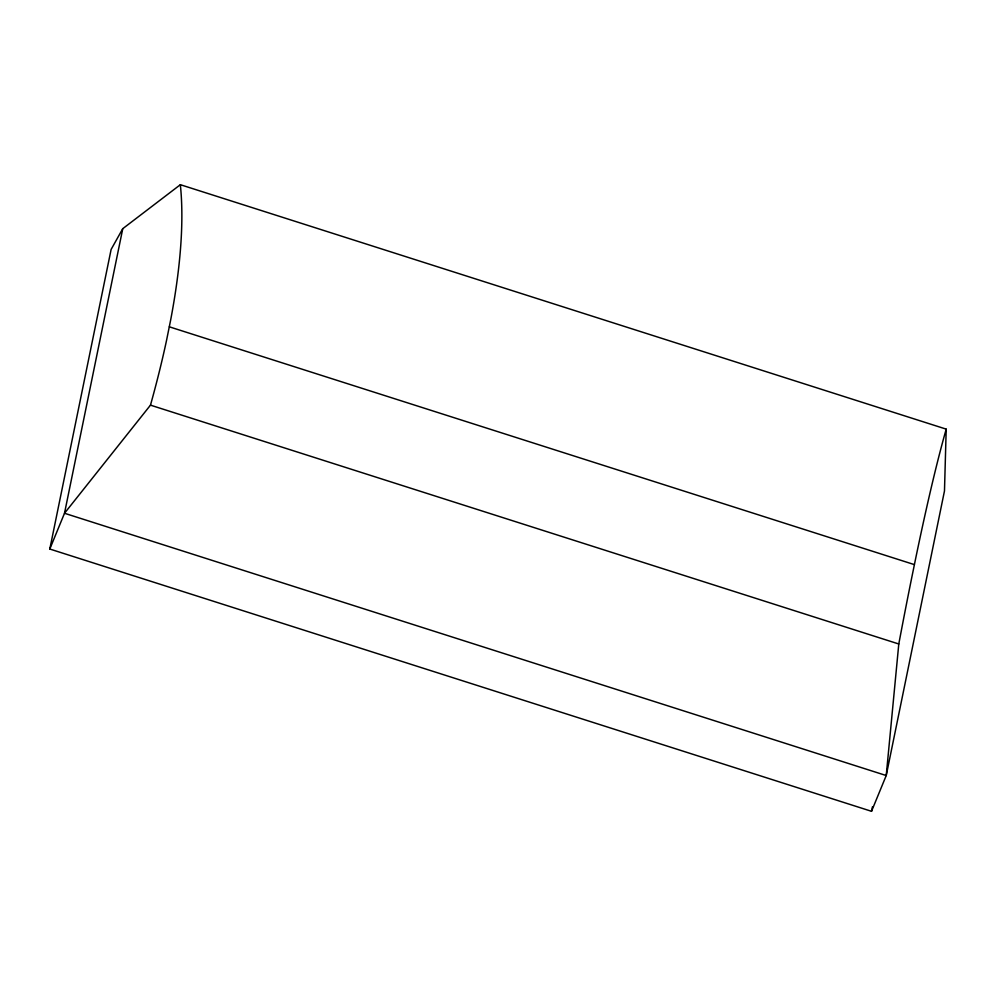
<?xml version="1.0" encoding="UTF-8"?>
<svg xmlns="http://www.w3.org/2000/svg" width="996" height="996" viewBox="0 0 996 996"><rect width="100%" height="100%" fill="white"/><g stroke="black" fill="none" stroke-linecap="round" stroke-linejoin="round"><path stroke-width="1.49" d="M946.2 429.151A655.642 42.131 -81.9 0 0 915.81 557.772L911.639 578.141A653.376 41.981 -81.9 0 0 898.79 643.989L886.228 775.535L871.525 811.304L49.8 549.033L111.129 249.411L122.757 228.669L180.351 184.696L946.2 429.127L944.482 490.941L886.228 775.535L64.503 513.264L122.757 228.669M49.8 549.033L64.503 513.264L150.471 405.148A653.376 186.563 -62.3 0 0 166.556 340.321L170.665 319.965A655.642 187.211 -62.3 0 0 180.338 184.708M871.525 811.304L872.459 806.748M169.357 326.825L914.39 564.62M150.471 405.148L898.79 643.989"/></g></svg>
